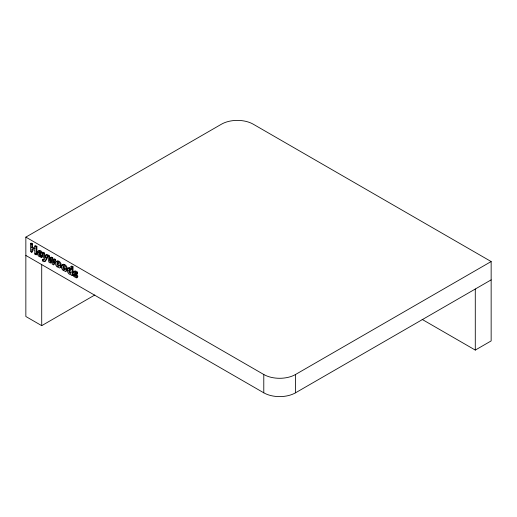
<?xml version="1.0" encoding="UTF-8"?>
<svg xmlns="http://www.w3.org/2000/svg" width="517" height="517" viewBox="0 0 517 517"><rect width="100%" height="100%" fill="white"/><g stroke="black" fill="none" stroke-linecap="round" stroke-linejoin="round"><path stroke-width="0.78" d="M74.228 271.852C74.383 269.88 76.878 271.431 77.582 272.259L77.582 273.487L76.826 273.926C70.577 268.549 82.81 282.515 73.466 276.188L73.466 274.889L74.222 274.456L76.354 276.065M63.526 266.152L63.765 268.394L65.491 269.577M48.23 255.217L47.474 255.657L48.895 262.164L50.246 262.946L51.209 259.282L52.133 264.032L53.503 264.827L54.259 264.387L55.694 259.528L54.466 258.817L53.71 259.256L52.889 263.269L51.952 258.242L50.718 257.524L49.69 261.415L48.818 256.426L46.097 254.855L44.882 258.558L43.706 253.479L42.252 252.639L43.008 252.206L44.462 253.039L45.496 257.369M56.217 262.048C56.592 259.67 59.52 261.182 60.302 262.5A3.141 1.816 60 0 1 61.187 264.284L61.18 266.727A3.296 1.9 60 0 1 60.269 267.535M62.169 265.486C62.544 263.108 65.472 264.614 66.254 265.932A3.141 1.816 60 0 1 67.139 267.722L67.132 270.165A3.296 1.9 60 0 1 66.221 270.966L65.775 270.973M75.734 272.188C75.101 273.551 79.857 276.252 76.93 277.351M38.646 252.839L39.027 252.07L39.738 252.115L40.707 254.028L38.646 252.839L39.538 251.921M51.655 260.213L51.002 262.507L50.246 262.946M53.503 264.827L54.938 259.961L55.694 259.528M68.231 268.472L69.414 267.528L71.146 268.523M38.277 251.159C40.294 248.593 43.363 253.039 42.698 255.295L41.942 255.728L38.646 253.828C38.633 255.488 40.837 257.292 42.291 256.012L42.291 257.162L41.534 257.595L38.756 256.264A2.876 1.661 60 0 1 37.709 254.655C35.466 248.121 43.092 251.243 41.942 255.728M57.833 262.287L57.671 264.62L59.326 266.158M69.898 269.053C68.845 270.145 69.498 272.556 71.029 272.911M94.811 295L41.715 325.658L25.85 316.501L25.85 237.129L221.489 124.183A22.431 12.951 0 0 1 253.214 124.183L491.15 261.55L491.15 340.923L475.285 350.08L422.15 319.403M32.487 249.136L32.487 251.818L31.731 252.257L30.393 251.482L30.393 243.513L31.149 243.074L32.487 243.85L32.487 247.126L34.936 248.541M30.393 243.513L31.731 244.282L32.487 243.85M31.731 244.282L31.731 247.559L32.487 247.126M31.731 247.559L34.794 249.33L34.794 246.053L35.55 245.62L36.888 246.389L36.888 254.364L36.132 254.797L34.794 254.028L34.794 250.667L31.731 248.897L31.731 252.257M34.794 246.053L36.132 246.829L36.888 246.389M34.794 254.028L35.55 253.588M43.706 253.479L44.462 253.039M46.097 254.855L46.853 254.422L49.574 255.993L50.42 260.962M44.359 261.318L45.225 261.324L46.078 260.258L48.152 255.172L47.396 255.611C46.511 257.195 45.548 264 42.484 261.014L42.484 259.786L43.241 259.347L44.119 259.986M48.818 256.426L49.574 255.993M50.718 257.524L51.474 257.091L52.708 257.802L53.542 262.171M51.952 258.242L52.708 257.802M70.958 266.481L71.714 266.048L73.02 266.798L73.02 275.218L72.264 275.658L70.958 274.902C71.475 273.241 69.53 275.173 68.923 273.823C67.837 272.911 67.32 271.477 67.32 270.081C67.979 263.347 72.975 275.057 70.958 266.481L72.264 267.237L73.02 266.798M74.816 272.711L75.572 272.272M76.826 273.926L76.826 272.698L77.582 272.259M25.85 237.129L263.786 374.502A22.431 12.951 0 0 0 295.511 374.502L491.15 261.55M25.85 255.45L263.786 392.817A22.431 12.951 0 0 0 295.511 392.817L491.15 279.871M42.291 256.012L40.236 255.236L39.402 253.395M53.71 259.256L54.938 259.961M39.402 252.399L40.778 253.194M76.826 272.698C68.166 267.011 80.174 280.783 73.466 274.889M42.484 259.786L43.596 260.426L44.236 259.463L42.252 252.639M475.285 289.029L475.285 350.08M295.511 374.502L295.511 392.817M263.786 374.502L263.786 392.817M72.264 267.237L72.264 275.658M41.715 264.607L41.715 325.658M41.534 256.451L41.534 257.595M36.132 246.829L36.132 254.797M60.599 266.016L60.424 267.16A3.296 1.9 60 0 1 59.513 267.968L56.922 266.746A3.173 1.829 60 0 1 55.804 265.066C53.826 261.848 57.775 259.65 59.545 262.933A3.141 1.816 60 0 1 60.431 264.723L60.599 266.016M66.551 269.454L66.376 270.598A3.296 1.9 60 0 1 65.465 271.406L62.874 270.178A3.173 1.829 60 0 1 61.756 268.497C59.778 265.286 63.727 263.088 65.497 266.371A3.141 1.816 60 0 1 66.383 268.155L66.551 269.454M59.268 265.279C56.114 270.766 56.256 256.626 59.268 265.279M65.22 268.717C62.059 274.197 62.208 260.064 65.22 268.717M68.722 270.068L68.955 272.259L69.801 273.196L70.648 273.215C71.889 272.084 69.995 268.11 68.722 270.068"/></g></svg>
